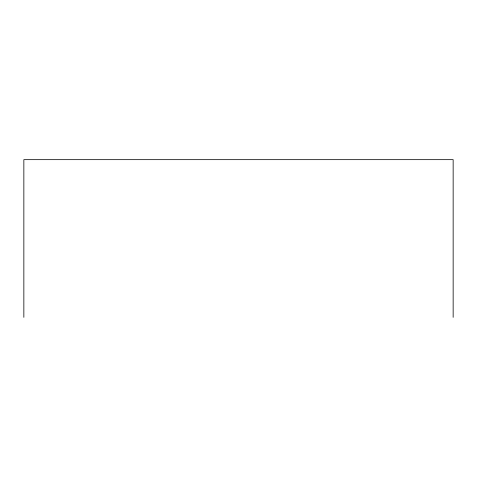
<?xml version="1.0" encoding="UTF-8"?>
<svg xmlns="http://www.w3.org/2000/svg" width="477" height="477" viewBox="0 0 477 477"><rect width="100%" height="100%" fill="white"/><g stroke="black" fill="none" stroke-linecap="round" stroke-linejoin="round"><path stroke-width="0.72" d="M453.15 317.342L453.15 159.658L23.85 159.658L23.85 317.342"/></g></svg>
